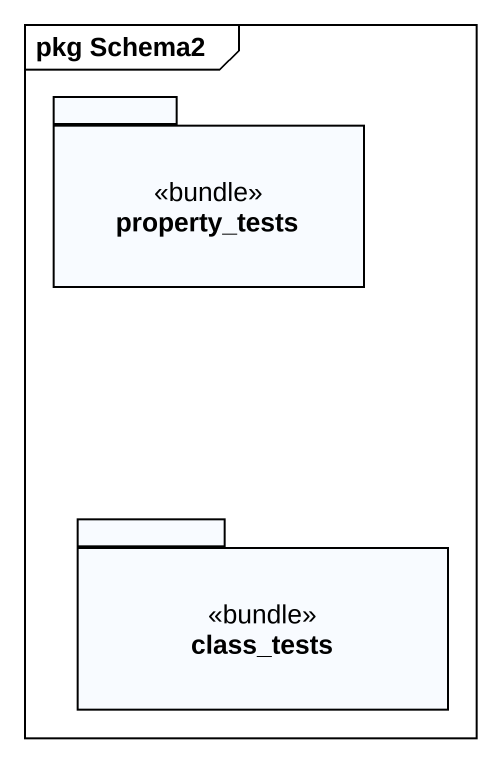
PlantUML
@startuml
mainframe pkg Schema2
package property_tests <<bundle>> {
}
package class_tests <<bundle>> {
}
@enduml
